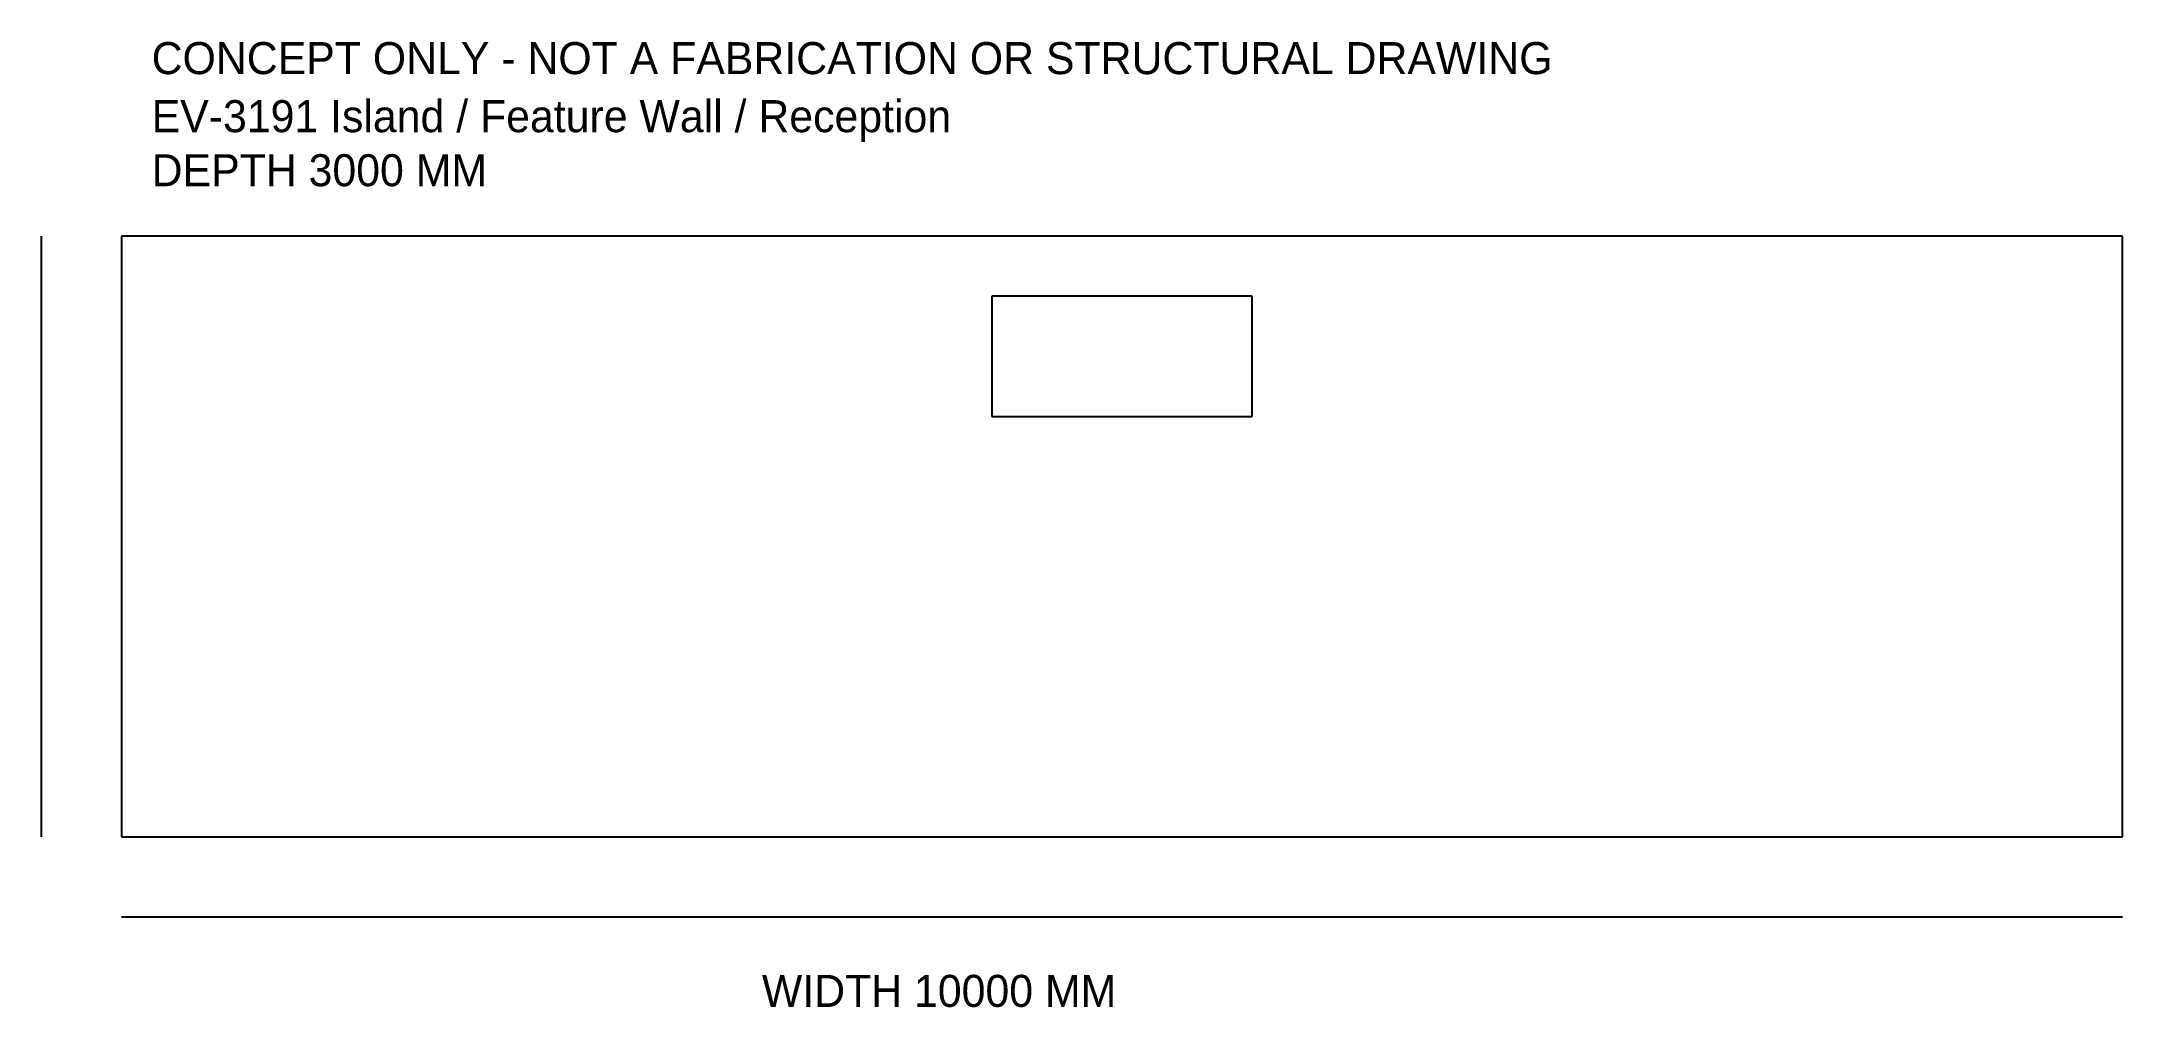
# Model space of a CAD drawing. Header units: millimetres. Extents: x -400 to 10000, y -852 to 3972.
import ezdxf

# ---------------------------------------------------------------- set-up
doc = ezdxf.new("R2010")
doc.units = ezdxf.units.MM

msp = doc.modelspace()

# ---------------------------------------------------------------- linework, layer by layer
at = {"layer": 'DIMENSIONS'}
for p, q in [((-400, 0), (-400, 3000)), ((0, -400), (10000, -400))]:
    msp.add_line(p, q, dxfattribs=at)
at = {"layer": 'FOOTPRINT'}
for p, q in [((10000, 3000), (0, 3000)), ((0, 3000), (0, 0)), ((10000, 0), (10000, 3000)), ((0, 0), (10000, 0))]:
    msp.add_line(p, q, dxfattribs=at)
at = {"layer": 'FURNITURE'}
for p, q in [((5650, 2700), (4350, 2700)), ((4350, 2700), (4350, 2100)), ((5650, 2100), (5650, 2700)), ((4350, 2100), (5650, 2100))]:
    msp.add_line(p, q, dxfattribs=at)

# ---------------------------------------------------------------- texts
at = {"layer": 'LABELS'}
for s, p in [('CONCEPT ONLY - NOT A FABRICATION OR STRUCTURAL DRAWING', (150, 3810)), ('EV-3191 Island / Feature Wall / Reception', (150, 3520)), ('DEPTH 3000 MM', (150, 3250)), ('WIDTH 10000 MM', (3200, -850))]:
    msp.add_text(s, height=160, dxfattribs=at).set_placement(p)

doc.saveas('drawing.dxf')
